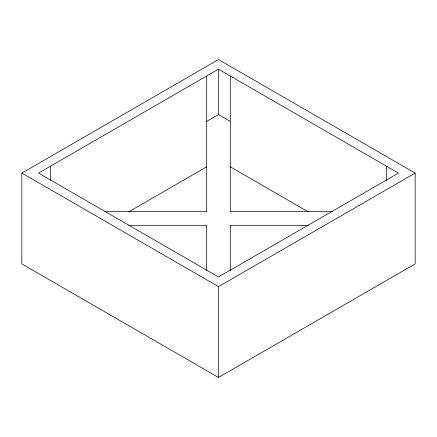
<?xml version="1.0" encoding="UTF-8"?>
<svg xmlns="http://www.w3.org/2000/svg" width="437" height="437" viewBox="0 0 437 437"><rect width="100%" height="100%" fill="white"/><g stroke="black" fill="none" stroke-linecap="round" stroke-linejoin="round"><path stroke-width="0.66" d="M21.85 173.085L218.5 59.552L415.15 173.085L415.15 263.915L218.5 377.448L21.85 263.915L21.85 173.085L218.5 286.623L415.15 173.085M218.5 69.183L38.538 173.085L218.5 276.987L398.462 173.085L218.5 69.183L218.5 114.598L206.701 121.41M128.811 211.792L206.701 166.825M104.722 211.688L206.701 211.688L206.701 75.994M332.278 211.688L230.299 211.688L230.299 75.994M128.516 225.312L206.701 225.312L206.701 270.793M308.484 225.312L230.299 225.312L230.299 270.793M218.5 114.598L230.299 121.41M230.299 166.825L308.189 211.792M386.663 166.273L386.663 180.508M218.5 286.623L218.5 377.448M50.337 166.273L50.337 180.508"/></g></svg>
